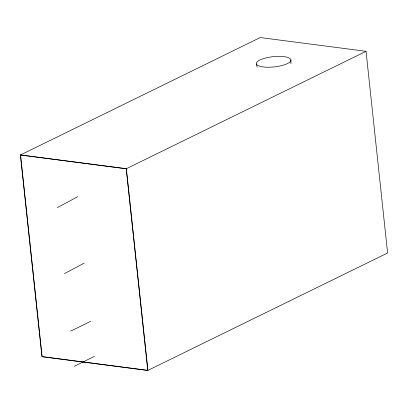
<?xml version="1.0" encoding="UTF-8"?>
<svg xmlns="http://www.w3.org/2000/svg" width="408" height="408" viewBox="0 0 408 408"><rect width="100%" height="100%" fill="white"/><g stroke="black" fill="none" stroke-linecap="round" stroke-linejoin="round"><path stroke-width="0.61" d="M290.924 63.852L290.93 60.058A17.391 5.141 -6.1 0 0 264.833 58.201A17.391 5.141 -6.1 0 0 265.129 67.126A17.391 5.141 -6.1 0 0 290.93 60.058M57.482 207.544L77.704 196.717M64.535 273.584L84.247 263.124M20.4 155.014L260.233 37.546L366.047 51.316L387.6 252.986L147.767 370.454L41.953 356.684L20.4 155.014L126.215 168.779L366.047 51.316M70.686 331.123L90.719 321.31M74.434 366.18L94.467 356.368M256.433 64.036L257.111 67.147M126.215 168.779L147.767 370.454M126.363 168.708L20.548 154.943L42.1 356.612L147.915 370.377L126.363 168.708"/></g></svg>
